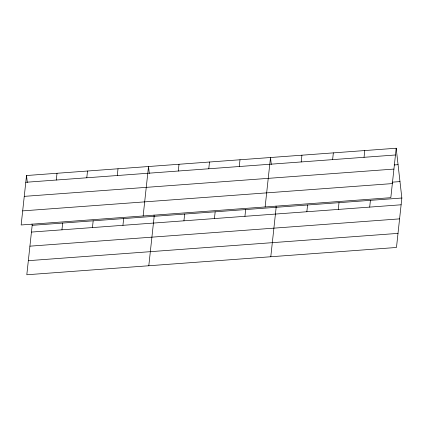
<?xml version="1.0" encoding="UTF-8"?>
<svg xmlns="http://www.w3.org/2000/svg" width="423" height="423" viewBox="0 0 423 423"><rect width="100%" height="100%" fill="white"/><g stroke="black" fill="none" stroke-linecap="round" stroke-linejoin="round"><path stroke-width="0.63" d="M26.522 175.524L21.15 224.973L390.82 197.678L396.192 148.235L26.522 175.524L27.31 182.477M32.037 224.058L32.18 225.322L26.808 274.765L396.478 247.476L401.85 198.027L396.192 148.235M56.285 180.029L57.02 173.271M61.943 229.821L62.678 223.069M86.784 177.776L87.519 171.019M92.441 227.569L93.176 220.817M117.282 175.524L118.017 168.772M122.94 225.322L123.675 218.564M143.143 215.968L148.515 166.519L149.303 173.472M148.801 265.76L154.173 216.312L154.025 215.048M178.279 171.019L179.008 164.267M183.936 220.817L184.671 214.059M208.777 168.772L209.507 162.014M214.435 218.564L215.164 211.812M239.27 166.519L240.005 159.762M244.933 216.312L245.663 209.559M265.131 206.958L270.503 157.509L271.296 164.462M270.789 256.756L276.161 207.307L276.018 206.043M301.192 161.946L301.927 155.193M306.849 211.743L307.584 204.986M332.615 159.624L333.35 152.872M338.273 209.422L339.008 202.665M364.034 157.308L364.769 150.551M369.697 207.101L370.426 200.349M25.787 182.281L395.457 154.987M394.13 164.954L398.059 164.663M24.259 196.367L393.929 169.078M392.126 182.176L399.984 181.594M22.678 210.881L392.348 183.593M32.18 225.322L401.85 198.027M31.445 232.074L401.115 204.785M29.917 246.165L399.587 218.871M28.341 260.679L398.011 233.385"/></g></svg>
